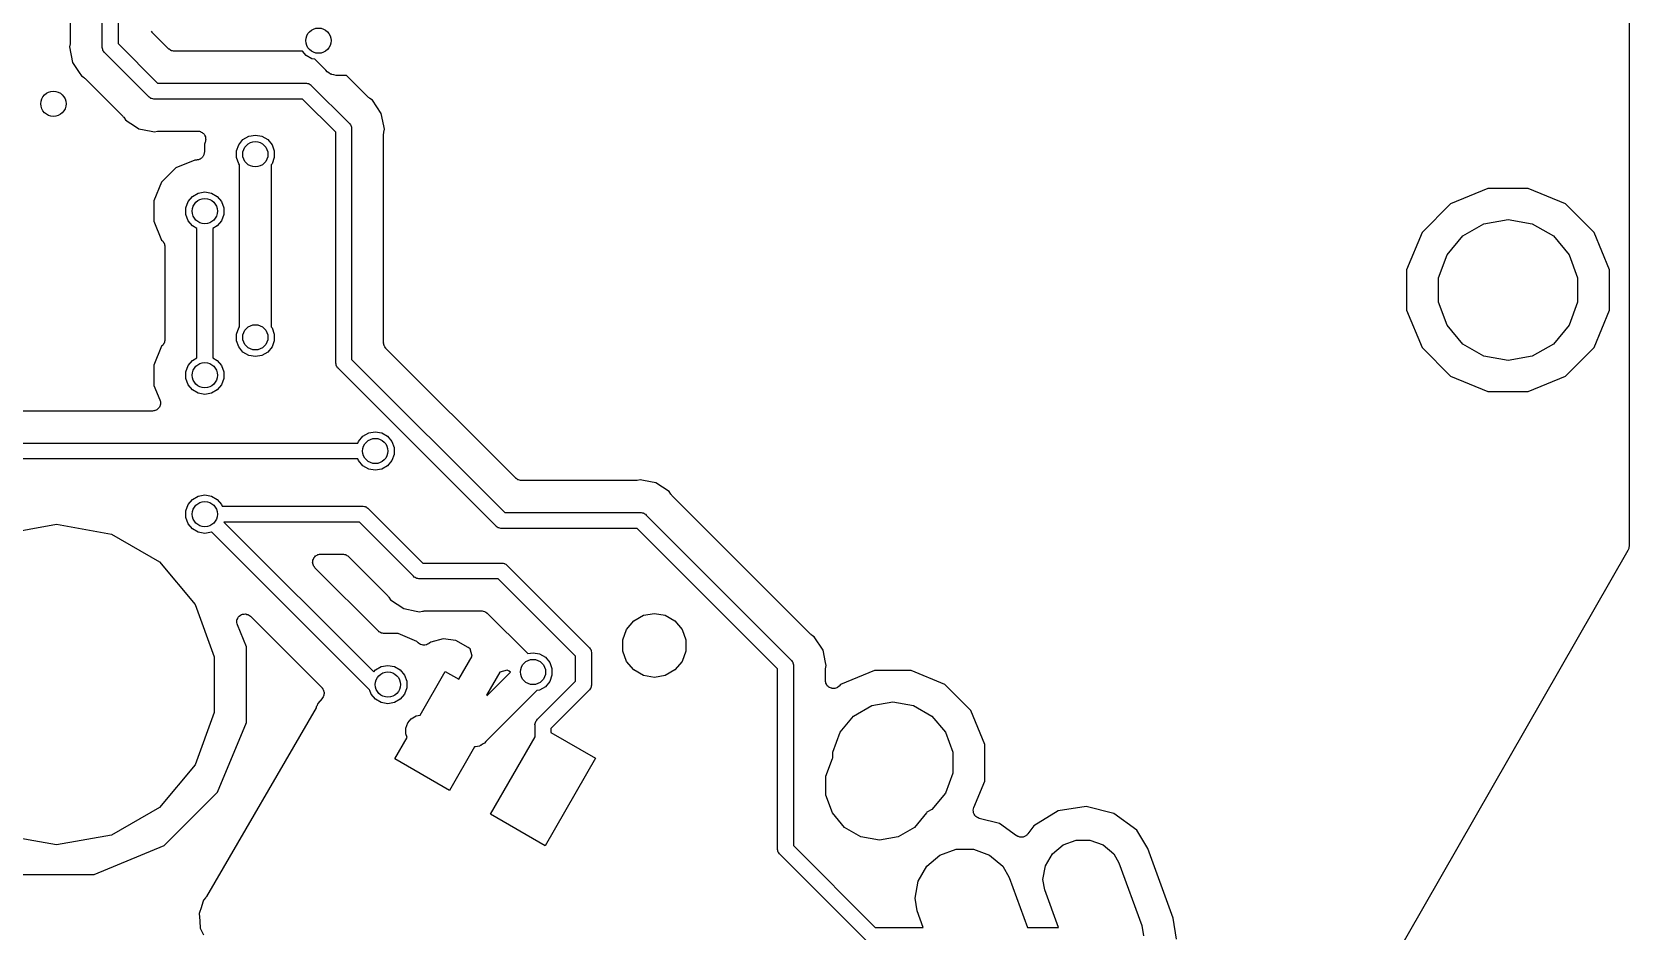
# Model space of a CAD drawing. Extents: x 61 to 194, y -153 to -61.
# Drawn here: x 168.86 to 194.17, y -134.4 to -120.16 of the extents above; entities that cross this region are included whole.
import ezdxf

# ---------------------------------------------------------------- set-up
doc = ezdxf.new("R2010")
doc.units = 0
doc.header["$MEASUREMENT"] = 0
doc.layers.add('BLACK', color=7, linetype='CONTINUOUS')

msp = doc.modelspace()

# ---------------------------------------------------------------- linework, layer by layer
at = {"layer": 'BLACK', "linetype": 'CONTINUOUS'}
for p, q in [((169.975, -120.395), (169.975, -117.613)), ((170.225, -117.469), (170.225, -120.348)), ((194.167, -117.607), (194.167, -128.311)), ((169.467, -118.279), (169.467, -120.325)), ((170.763, -120.167), (170.754, -120.152)), ((170.767, -120.17), (170.763, -120.167)), ((170.77, -120.175), (170.767, -120.17)), ((171.025, -120.43), (170.77, -120.175)), ((169.465, -120.35), (169.455, -120.4)), ((169.455, -120.4), (169.504, -120.647)), ((169.467, -120.325), (169.465, -120.337)), ((169.465, -120.337), (169.465, -120.35)), ((169.974, -120.411), (169.975, -120.395)), ((169.978, -120.427), (169.974, -120.411)), ((169.981, -120.443), (169.978, -120.427)), ((169.984, -120.448), (169.981, -120.443)), ((169.985, -120.454), (169.984, -120.448)), ((169.994, -120.467), (169.985, -120.454)), ((170.225, -120.348), (170.852, -120.975)), ((171.03, -120.433), (171.025, -120.43)), ((171.033, -120.437), (171.03, -120.433)), ((171.048, -120.446), (171.033, -120.437)), ((171.061, -120.455), (171.048, -120.446)), ((171.067, -120.457), (171.061, -120.455)), ((171.071, -120.459), (171.067, -120.457)), ((171.088, -120.462), (171.071, -120.459)), ((169.504, -120.647), (169.609, -120.804)), ((170.003, -120.482), (169.994, -120.467)), ((170.015, -120.492), (170.003, -120.482)), ((170.708, -121.185), (170.015, -120.492)), ((171.104, -120.467), (171.088, -120.462)), ((171.109, -120.466), (171.104, -120.467)), ((171.115, -120.467), (171.109, -120.466)), ((173.125, -120.467), (171.115, -120.467)), ((173.137, -120.465), (173.125, -120.467)), ((173.147, -120.465), (173.137, -120.465)), ((173.204, -120.533), (173.147, -120.465)), ((173.296, -120.586), (173.204, -120.533)), ((173.341, -120.594), (173.296, -120.586)), ((173.516, -120.769), (173.341, -120.594)), ((169.609, -120.804), (169.644, -120.856)), ((169.644, -120.856), (169.686, -120.885)), ((169.686, -120.885), (169.695, -120.893)), ((169.695, -120.893), (169.705, -120.901)), ((169.705, -120.901), (170.299, -121.495)), ((173.537, -120.794), (173.516, -120.769)), ((173.566, -120.811), (173.537, -120.794)), ((173.593, -120.83), (173.566, -120.811)), ((173.604, -120.833), (173.593, -120.83)), ((173.613, -120.839), (173.604, -120.833)), ((173.646, -120.844), (173.613, -120.839)), ((173.678, -120.853), (173.646, -120.844)), ((173.711, -120.85), (173.678, -120.853)), ((173.845, -120.85), (173.711, -120.85)), ((174.195, -121.199), (173.845, -120.85)), ((170.718, -121.197), (170.708, -121.185)), ((170.733, -121.206), (170.718, -121.197)), ((170.746, -121.215), (170.733, -121.206)), ((170.752, -121.216), (170.746, -121.215)), ((170.757, -121.219), (170.752, -121.216)), ((170.773, -121.222), (170.757, -121.219)), ((170.852, -120.975), (173.195, -120.975)), ((173.195, -120.975), (173.211, -120.974)), ((173.211, -120.974), (173.227, -120.978)), ((173.227, -120.978), (173.243, -120.981)), ((173.243, -120.981), (173.248, -120.984)), ((173.248, -120.984), (173.254, -120.985)), ((173.254, -120.985), (173.267, -120.994)), ((173.267, -120.994), (173.282, -121.003)), ((173.282, -121.003), (173.292, -121.015)), ((173.292, -121.015), (173.885, -121.608)), ((174.205, -121.207), (174.195, -121.199)), ((174.214, -121.215), (174.205, -121.207)), ((174.256, -121.244), (174.214, -121.215)), ((170.789, -121.226), (170.773, -121.222)), ((170.805, -121.225), (170.789, -121.226)), ((173.148, -121.225), (170.805, -121.225)), ((173.675, -121.752), (173.148, -121.225)), ((174.396, -121.453), (174.256, -121.244)), ((174.435, -121.65), (174.396, -121.453)), ((170.299, -121.495), (170.307, -121.505)), ((170.307, -121.505), (170.315, -121.514)), ((170.315, -121.514), (170.344, -121.556)), ((170.344, -121.556), (170.386, -121.585)), ((170.386, -121.585), (170.386, -121.585)), ((170.386, -121.585), (170.467, -121.639)), ((170.467, -121.639), (170.553, -121.696)), ((170.553, -121.696), (170.75, -121.735)), ((173.885, -121.608), (173.897, -121.618)), ((173.897, -121.618), (173.906, -121.633)), ((173.906, -121.633), (173.915, -121.646)), ((173.915, -121.646), (173.916, -121.652)), ((173.916, -121.652), (173.919, -121.657)), ((173.919, -121.657), (173.922, -121.673)), ((173.922, -121.673), (173.926, -121.689)), ((173.926, -121.689), (173.925, -121.705)), ((173.925, -121.705), (173.925, -125.348)), ((174.445, -121.7), (174.435, -121.65)), ((174.435, -121.65), (174.435, -121.65)), ((174.435, -121.75), (174.445, -121.7)), ((170.75, -121.735), (170.75, -121.735)), ((170.75, -121.735), (170.8, -121.745)), ((170.8, -121.745), (170.85, -121.735)), ((170.85, -121.735), (170.863, -121.735)), ((170.863, -121.735), (170.875, -121.733)), ((170.875, -121.733), (171.487, -121.733)), ((171.487, -121.733), (171.501, -121.735)), ((171.501, -121.735), (171.515, -121.736)), ((171.515, -121.736), (171.523, -121.739)), ((171.523, -121.739), (171.531, -121.741)), ((171.531, -121.741), (171.543, -121.748)), ((171.543, -121.748), (171.556, -121.753)), ((171.556, -121.753), (171.562, -121.759)), ((171.562, -121.759), (171.569, -121.763)), ((171.569, -121.763), (171.578, -121.773)), ((171.578, -121.773), (171.588, -121.783)), ((171.588, -121.783), (171.592, -121.79)), ((171.592, -121.79), (171.597, -121.796)), ((171.605, -121.909), (171.592, -121.939)), ((171.592, -121.939), (171.592, -122.065)), ((171.597, -121.796), (171.602, -121.81)), ((171.602, -121.81), (171.608, -121.822)), ((171.608, -121.895), (171.605, -121.909)), ((171.608, -121.822), (171.61, -121.83)), ((171.612, -121.882), (171.608, -121.895)), ((171.61, -121.83), (171.612, -121.838)), ((171.612, -121.838), (171.612, -121.852)), ((171.612, -121.852), (171.614, -121.866)), ((171.614, -121.866), (171.612, -121.874)), ((171.612, -121.874), (171.612, -121.882)), ((172.1, -122.047), (172.136, -121.948)), ((172.136, -121.948), (172.204, -121.867)), ((172.204, -121.867), (172.296, -121.814)), ((172.296, -121.814), (172.4, -121.795)), ((172.4, -121.795), (172.504, -121.814)), ((172.504, -121.814), (172.596, -121.867)), ((172.596, -121.867), (172.664, -121.948)), ((172.664, -121.948), (172.7, -122.047)), ((173.675, -125.395), (173.675, -121.752)), ((174.433, -121.775), (174.435, -121.763)), ((174.433, -125.085), (174.433, -121.775)), ((174.435, -121.763), (174.435, -121.75)), ((171.439, -122.192), (171.142, -122.315)), ((171.465, -122.192), (171.439, -122.192)), ((171.476, -122.19), (171.465, -122.192)), ((171.487, -122.19), (171.476, -122.19)), ((171.497, -122.186), (171.487, -122.19)), ((171.508, -122.184), (171.497, -122.186)), ((171.518, -122.179), (171.508, -122.184)), ((171.528, -122.175), (171.518, -122.179)), ((171.537, -122.168), (171.528, -122.175)), ((171.547, -122.162), (171.537, -122.168)), ((171.554, -122.154), (171.547, -122.162)), ((171.562, -122.147), (171.554, -122.154)), ((171.568, -122.137), (171.562, -122.147)), ((171.575, -122.128), (171.568, -122.137)), ((171.579, -122.118), (171.575, -122.128)), ((171.584, -122.108), (171.579, -122.118)), ((171.586, -122.097), (171.584, -122.108)), ((171.59, -122.087), (171.586, -122.097)), ((171.592, -122.065), (171.59, -122.076)), ((171.59, -122.076), (171.59, -122.087)), ((172.1, -122.153), (172.1, -122.047)), ((172.136, -122.252), (172.1, -122.153)), ((172.7, -122.153), (172.664, -122.252)), ((172.7, -122.047), (172.7, -122.153)), ((171.142, -122.315), (170.915, -122.542)), ((172.15, -122.269), (172.136, -122.252)), ((172.15, -124.831), (172.15, -122.269)), ((172.664, -122.252), (172.65, -122.269)), ((172.65, -122.269), (172.65, -124.831)), ((170.915, -122.542), (170.792, -122.839)), ((171.404, -122.767), (171.496, -122.714)), ((171.496, -122.714), (171.6, -122.695)), ((171.6, -122.695), (171.704, -122.714)), ((171.704, -122.714), (171.796, -122.767)), ((191.93, -122.642), (191.339, -122.887)), ((192.57, -122.642), (191.93, -122.642)), ((193.161, -122.887), (192.57, -122.642)), ((170.792, -122.839), (170.792, -123.161)), ((171.3, -122.947), (171.336, -122.848)), ((171.3, -123.053), (171.3, -122.947)), ((171.336, -122.848), (171.404, -122.767)), ((171.796, -122.767), (171.864, -122.848)), ((171.864, -122.848), (171.9, -122.947)), ((171.9, -122.947), (171.9, -123.053)), ((191.339, -122.887), (190.887, -123.339)), ((193.613, -123.339), (193.161, -122.887)), ((170.792, -123.161), (170.915, -123.458)), ((171.336, -123.152), (171.3, -123.053)), ((171.404, -123.233), (171.336, -123.152)), ((171.475, -123.274), (171.404, -123.233)), ((171.796, -123.233), (171.725, -123.274)), ((171.864, -123.152), (171.796, -123.233)), ((171.9, -123.053), (171.864, -123.152)), ((191.532, -123.394), (191.868, -123.2)), ((191.868, -123.2), (192.25, -123.133)), ((192.25, -123.133), (192.632, -123.2)), ((192.632, -123.2), (192.968, -123.394)), ((170.915, -123.458), (170.93, -123.472)), ((170.93, -123.472), (170.933, -123.477)), ((170.933, -123.477), (170.937, -123.481)), ((170.937, -123.481), (170.946, -123.495)), ((170.946, -123.495), (170.955, -123.509)), ((171.475, -125.326), (171.475, -123.274)), ((171.725, -123.274), (171.725, -125.326)), ((190.887, -123.339), (190.642, -123.93)), ((191.283, -123.692), (191.532, -123.394)), ((192.968, -123.394), (193.217, -123.692)), ((193.858, -123.93), (193.613, -123.339)), ((170.955, -123.509), (170.957, -123.514)), ((170.957, -123.514), (170.959, -123.519)), ((170.959, -123.519), (170.962, -123.535)), ((170.962, -123.535), (170.967, -123.551)), ((170.967, -123.551), (170.966, -123.557)), ((170.966, -123.557), (170.967, -123.562)), ((170.967, -123.562), (170.967, -125.038)), ((191.15, -124.056), (191.283, -123.692)), ((193.217, -123.692), (193.35, -124.056)), ((190.642, -123.93), (190.642, -124.57)), ((193.858, -124.57), (193.858, -123.93)), ((191.15, -124.444), (191.15, -124.056)), ((193.35, -124.056), (193.35, -124.444)), ((191.283, -124.808), (191.15, -124.444)), ((193.35, -124.444), (193.217, -124.808)), ((190.642, -124.57), (190.887, -125.161)), ((193.613, -125.161), (193.858, -124.57)), ((172.1, -124.947), (172.136, -124.848)), ((172.1, -125.053), (172.1, -124.947)), ((172.136, -124.848), (172.15, -124.831)), ((172.65, -124.831), (172.664, -124.848)), ((172.664, -124.848), (172.7, -124.947)), ((172.7, -124.947), (172.7, -125.053)), ((191.532, -125.106), (191.283, -124.808)), ((193.217, -124.808), (192.968, -125.106)), ((170.915, -125.142), (170.792, -125.439)), ((170.93, -125.128), (170.915, -125.142)), ((170.933, -125.123), (170.93, -125.128)), ((170.937, -125.119), (170.933, -125.123)), ((170.946, -125.105), (170.937, -125.119)), ((170.955, -125.091), (170.946, -125.105)), ((170.957, -125.086), (170.955, -125.091)), ((170.959, -125.081), (170.957, -125.086)), ((170.962, -125.065), (170.959, -125.081)), ((170.967, -125.049), (170.962, -125.065)), ((170.967, -125.038), (170.966, -125.043)), ((170.966, -125.043), (170.967, -125.049)), ((172.136, -125.152), (172.1, -125.053)), ((172.204, -125.233), (172.136, -125.152)), ((172.296, -125.286), (172.204, -125.233)), ((172.596, -125.233), (172.504, -125.286)), ((172.664, -125.152), (172.596, -125.233)), ((172.7, -125.053), (172.664, -125.152)), ((174.434, -125.091), (174.433, -125.085)), ((174.433, -125.096), (174.434, -125.091)), ((174.438, -125.112), (174.433, -125.096)), ((174.441, -125.129), (174.438, -125.112)), ((174.443, -125.133), (174.441, -125.129)), ((174.445, -125.139), (174.443, -125.133)), ((174.454, -125.152), (174.445, -125.139)), ((174.463, -125.167), (174.454, -125.152)), ((174.467, -125.17), (174.463, -125.167)), ((174.47, -125.175), (174.467, -125.17)), ((176.525, -127.23), (174.47, -125.175)), ((190.887, -125.161), (191.339, -125.613)), ((191.868, -125.3), (191.532, -125.106)), ((192.968, -125.106), (192.632, -125.3)), ((193.161, -125.613), (193.613, -125.161)), ((170.792, -125.439), (170.792, -125.761)), ((171.3, -125.547), (171.336, -125.448)), ((171.336, -125.448), (171.404, -125.367)), ((171.404, -125.367), (171.475, -125.326)), ((171.725, -125.326), (171.796, -125.367)), ((171.796, -125.367), (171.864, -125.448)), ((171.864, -125.448), (171.9, -125.547)), ((172.4, -125.305), (172.296, -125.286)), ((172.504, -125.286), (172.4, -125.305)), ((173.674, -125.411), (173.675, -125.395)), ((173.678, -125.427), (173.674, -125.411)), ((173.681, -125.443), (173.678, -125.427)), ((173.684, -125.448), (173.681, -125.443)), ((173.685, -125.454), (173.684, -125.448)), ((173.694, -125.467), (173.685, -125.454)), ((173.703, -125.482), (173.694, -125.467)), ((173.715, -125.492), (173.703, -125.482)), ((176.208, -127.985), (173.715, -125.492)), ((173.925, -125.348), (176.352, -127.775)), ((192.25, -125.367), (191.868, -125.3)), ((192.632, -125.3), (192.25, -125.367)), ((170.792, -125.761), (170.888, -125.991)), ((171.3, -125.653), (171.3, -125.547)), ((171.336, -125.752), (171.3, -125.653)), ((171.404, -125.833), (171.336, -125.752)), ((171.864, -125.752), (171.796, -125.833)), ((171.9, -125.653), (171.864, -125.752)), ((171.9, -125.547), (171.9, -125.653)), ((191.339, -125.613), (191.93, -125.858)), ((192.57, -125.858), (193.161, -125.613)), ((170.888, -125.991), (170.891, -126.005)), ((170.891, -126.005), (170.895, -126.018)), ((170.895, -126.018), (170.895, -126.026)), ((170.895, -126.026), (170.897, -126.034)), ((171.496, -125.886), (171.404, -125.833)), ((171.6, -125.905), (171.496, -125.886)), ((171.704, -125.886), (171.6, -125.905)), ((171.796, -125.833), (171.704, -125.886)), ((191.93, -125.858), (192.57, -125.858)), ((170.77, -126.167), (167.575, -126.167)), ((170.784, -126.165), (170.77, -126.167)), ((170.798, -126.164), (170.784, -126.165)), ((170.805, -126.161), (170.798, -126.164)), ((170.814, -126.159), (170.805, -126.161)), ((170.826, -126.152), (170.814, -126.159)), ((170.838, -126.147), (170.826, -126.152)), ((170.845, -126.141), (170.838, -126.147)), ((170.852, -126.137), (170.845, -126.141)), ((170.861, -126.127), (170.852, -126.137)), ((170.871, -126.117), (170.861, -126.127)), ((170.875, -126.11), (170.871, -126.117)), ((170.88, -126.103), (170.875, -126.11)), ((170.885, -126.09), (170.88, -126.103)), ((170.891, -126.078), (170.885, -126.09)), ((170.892, -126.07), (170.891, -126.078)), ((170.895, -126.062), (170.892, -126.07)), ((170.897, -126.034), (170.895, -126.048)), ((170.895, -126.048), (170.895, -126.062)), ((174.104, -126.567), (174.196, -126.514)), ((174.196, -126.514), (174.3, -126.495)), ((174.3, -126.495), (174.404, -126.514)), ((174.404, -126.514), (174.496, -126.567)), ((167.505, -126.675), (174.026, -126.675)), ((174.026, -126.675), (174.036, -126.648)), ((174.036, -126.648), (174.104, -126.567)), ((174.496, -126.567), (174.564, -126.648)), ((174.564, -126.648), (174.6, -126.747)), ((174.6, -126.747), (174.6, -126.853)), ((174.026, -126.925), (167.552, -126.925)), ((174.036, -126.952), (174.026, -126.925)), ((174.104, -127.033), (174.036, -126.952)), ((174.196, -127.086), (174.104, -127.033)), ((174.496, -127.033), (174.404, -127.086)), ((174.564, -126.952), (174.496, -127.033)), ((174.6, -126.853), (174.564, -126.952)), ((174.3, -127.105), (174.196, -127.086)), ((174.404, -127.086), (174.3, -127.105)), ((176.53, -127.233), (176.525, -127.23)), ((176.533, -127.237), (176.53, -127.233)), ((176.548, -127.246), (176.533, -127.237)), ((176.561, -127.255), (176.548, -127.246)), ((176.567, -127.257), (176.561, -127.255)), ((176.571, -127.259), (176.567, -127.257)), ((176.588, -127.262), (176.571, -127.259)), ((176.604, -127.267), (176.588, -127.262)), ((176.609, -127.266), (176.604, -127.267)), ((176.615, -127.267), (176.609, -127.266)), ((178.425, -127.267), (176.615, -127.267)), ((178.437, -127.265), (178.425, -127.267)), ((178.45, -127.265), (178.437, -127.265)), ((178.5, -127.255), (178.45, -127.265)), ((178.55, -127.265), (178.5, -127.255)), ((178.747, -127.304), (178.55, -127.265)), ((178.55, -127.265), (178.55, -127.265)), ((171.404, -127.567), (171.496, -127.514)), ((171.496, -127.514), (171.6, -127.495)), ((171.6, -127.495), (171.704, -127.514)), ((171.704, -127.514), (171.796, -127.567)), ((178.956, -127.444), (178.747, -127.304)), ((178.985, -127.486), (178.956, -127.444)), ((178.993, -127.495), (178.985, -127.486)), ((179.001, -127.505), (178.993, -127.495)), ((181.195, -129.699), (179.001, -127.505)), ((171.3, -127.747), (171.336, -127.648)), ((171.3, -127.853), (171.3, -127.747)), ((171.336, -127.648), (171.404, -127.567)), ((171.796, -127.567), (171.864, -127.648)), ((171.864, -127.648), (171.874, -127.675)), ((171.874, -127.675), (174.095, -127.675)), ((174.095, -127.675), (174.111, -127.674)), ((174.111, -127.674), (174.127, -127.678)), ((174.127, -127.678), (174.143, -127.681)), ((174.143, -127.681), (174.148, -127.684)), ((174.148, -127.684), (174.154, -127.685)), ((174.154, -127.685), (174.167, -127.694)), ((174.167, -127.694), (174.182, -127.703)), ((174.182, -127.703), (174.192, -127.715)), ((174.192, -127.715), (175.052, -128.575)), ((176.352, -127.775), (178.495, -127.775)), ((178.495, -127.775), (178.511, -127.774)), ((178.511, -127.774), (178.527, -127.778)), ((178.527, -127.778), (178.543, -127.781)), ((178.543, -127.781), (178.548, -127.784)), ((178.548, -127.784), (178.554, -127.785)), ((178.554, -127.785), (178.567, -127.794)), ((178.567, -127.794), (178.582, -127.803)), ((168.382, -128.115), (169.25, -127.961)), ((169.25, -127.961), (170.118, -128.115)), ((171.336, -127.952), (171.3, -127.853)), ((171.404, -128.033), (171.336, -127.952)), ((171.496, -128.086), (171.404, -128.033)), ((174.048, -127.925), (171.902, -127.925)), ((171.902, -127.925), (174.276, -130.3)), ((174.908, -128.785), (174.048, -127.925)), ((176.218, -127.997), (176.208, -127.985)), ((176.233, -128.006), (176.218, -127.997)), ((176.246, -128.015), (176.233, -128.006)), ((176.252, -128.016), (176.246, -128.015)), ((176.257, -128.019), (176.252, -128.016)), ((176.273, -128.022), (176.257, -128.019)), ((176.289, -128.026), (176.273, -128.022)), ((176.305, -128.025), (176.289, -128.026)), ((178.448, -128.025), (176.305, -128.025)), ((180.675, -130.252), (178.448, -128.025)), ((178.582, -127.803), (178.592, -127.815)), ((178.592, -127.815), (180.885, -130.108)), ((170.118, -128.115), (170.882, -128.555)), ((171.6, -128.105), (171.496, -128.086)), ((171.704, -128.086), (171.6, -128.105)), ((171.708, -128.084), (171.704, -128.086)), ((174.208, -130.585), (171.708, -128.084)), ((170.882, -128.555), (171.448, -129.231)), ((173.308, -128.571), (173.31, -128.555)), ((173.31, -128.538), (173.312, -128.533)), ((173.31, -128.555), (173.31, -128.538)), ((173.312, -128.527), (173.319, -128.512)), ((173.312, -128.533), (173.312, -128.527)), ((173.319, -128.512), (173.325, -128.496)), ((173.325, -128.496), (173.328, -128.492)), ((173.328, -128.492), (173.331, -128.487)), ((173.331, -128.487), (173.343, -128.475)), ((173.343, -128.475), (173.353, -128.463)), ((173.353, -128.463), (173.358, -128.46)), ((173.358, -128.46), (173.362, -128.456)), ((173.362, -128.456), (173.377, -128.449)), ((173.377, -128.449), (173.391, -128.441)), ((173.391, -128.441), (173.397, -128.44)), ((173.397, -128.44), (173.402, -128.437)), ((173.402, -128.437), (173.418, -128.436)), ((173.418, -128.436), (173.435, -128.433)), ((173.435, -128.433), (173.785, -128.433)), ((173.785, -128.433), (173.791, -128.434)), ((173.791, -128.434), (173.796, -128.433)), ((173.796, -128.433), (173.812, -128.438)), ((173.812, -128.438), (173.829, -128.441)), ((173.829, -128.441), (173.833, -128.443)), ((173.833, -128.443), (173.839, -128.445)), ((173.839, -128.445), (173.852, -128.454)), ((173.852, -128.454), (173.867, -128.463)), ((173.867, -128.463), (173.87, -128.467)), ((173.87, -128.467), (173.875, -128.47)), ((173.875, -128.47), (174.499, -129.095)), ((194.15, -128.374), (187.57, -139.836)), ((194.154, -128.364), (194.15, -128.374)), ((194.159, -128.354), (194.154, -128.364)), ((194.161, -128.343), (194.159, -128.354)), ((194.165, -128.332), (194.161, -128.343)), ((194.167, -128.311), (194.165, -128.321)), ((194.165, -128.321), (194.165, -128.332)), ((173.31, -128.576), (173.308, -128.571)), ((173.31, -128.582), (173.31, -128.576)), ((173.315, -128.598), (173.31, -128.582)), ((173.32, -128.614), (173.315, -128.598)), ((173.323, -128.618), (173.32, -128.614)), ((173.325, -128.624), (173.323, -128.618)), ((173.335, -128.636), (173.325, -128.624)), ((173.345, -128.65), (173.335, -128.636)), ((174.35, -129.655), (173.345, -128.65)), ((174.918, -128.797), (174.908, -128.785)), ((174.933, -128.806), (174.918, -128.797)), ((174.946, -128.815), (174.933, -128.806)), ((175.052, -128.575), (176.295, -128.575)), ((176.295, -128.575), (176.311, -128.574)), ((176.311, -128.574), (176.327, -128.578)), ((176.327, -128.578), (176.343, -128.581)), ((176.343, -128.581), (176.348, -128.584)), ((176.348, -128.584), (176.354, -128.585)), ((176.354, -128.585), (176.367, -128.594)), ((176.367, -128.594), (176.382, -128.603)), ((176.382, -128.603), (176.392, -128.615)), ((176.392, -128.615), (177.685, -129.908)), ((174.952, -128.816), (174.946, -128.815)), ((174.957, -128.819), (174.952, -128.816)), ((174.973, -128.822), (174.957, -128.819)), ((174.989, -128.826), (174.973, -128.822)), ((175.005, -128.825), (174.989, -128.826)), ((176.248, -128.825), (175.005, -128.825)), ((177.475, -130.052), (176.248, -128.825)), ((171.448, -129.231), (171.75, -130.059)), ((174.499, -129.095), (174.507, -129.105)), ((174.507, -129.105), (174.515, -129.114)), ((174.515, -129.114), (174.544, -129.156)), ((174.544, -129.156), (174.753, -129.296)), ((174.753, -129.296), (174.95, -129.335)), ((172.105, -129.512), (172.107, -129.493)), ((172.106, -129.515), (172.105, -129.512)), ((172.105, -129.518), (172.106, -129.515)), ((172.11, -129.536), (172.105, -129.518)), ((172.107, -129.493), (172.109, -129.474)), ((172.109, -129.474), (172.11, -129.471)), ((172.11, -129.471), (172.111, -129.468)), ((172.115, -129.555), (172.11, -129.536)), ((172.111, -129.468), (172.12, -129.451)), ((172.258, -129.902), (172.115, -129.555)), ((172.12, -129.451), (172.128, -129.434)), ((172.128, -129.434), (172.13, -129.432)), ((172.13, -129.432), (172.131, -129.429)), ((172.131, -129.429), (172.145, -129.416)), ((172.145, -129.416), (172.159, -129.403)), ((172.159, -129.403), (172.162, -129.401)), ((172.162, -129.401), (172.164, -129.4)), ((172.164, -129.4), (172.181, -129.392)), ((172.181, -129.392), (172.199, -129.384)), ((172.199, -129.384), (172.202, -129.384)), ((172.202, -129.384), (172.204, -129.383)), ((172.204, -129.383), (172.224, -129.382)), ((172.224, -129.382), (172.243, -129.38)), ((172.243, -129.38), (172.246, -129.381)), ((172.246, -129.381), (172.248, -129.381)), ((172.248, -129.381), (172.267, -129.387)), ((172.267, -129.387), (172.286, -129.392)), ((172.286, -129.392), (172.288, -129.393)), ((172.288, -129.393), (172.29, -129.394)), ((172.29, -129.394), (172.306, -129.406)), ((172.306, -129.406), (172.322, -129.417)), ((172.322, -129.417), (173.452, -130.547)), ((174.95, -129.335), (174.95, -129.335)), ((174.95, -129.335), (175, -129.345)), ((175, -129.345), (175.05, -129.335)), ((175.05, -129.335), (175.063, -129.335)), ((175.063, -129.335), (175.075, -129.333)), ((175.075, -129.333), (175.985, -129.333)), ((175.985, -129.333), (175.991, -129.334)), ((175.991, -129.334), (175.996, -129.333)), ((175.996, -129.333), (176.012, -129.338)), ((176.012, -129.338), (176.029, -129.341)), ((176.029, -129.341), (176.033, -129.343)), ((176.033, -129.343), (176.039, -129.345)), ((176.039, -129.345), (176.052, -129.354)), ((176.052, -129.354), (176.067, -129.363)), ((176.067, -129.363), (176.07, -129.367)), ((176.07, -129.367), (176.075, -129.37)), ((176.075, -129.37), (176.715, -130.01)), ((178.283, -129.625), (178.396, -129.49)), ((178.396, -129.49), (178.549, -129.402)), ((178.549, -129.402), (178.723, -129.372)), ((178.723, -129.372), (178.896, -129.402)), ((178.896, -129.402), (179.049, -129.49)), ((179.049, -129.49), (179.162, -129.625)), ((174.355, -129.658), (174.35, -129.655)), ((174.358, -129.662), (174.355, -129.658)), ((174.373, -129.671), (174.358, -129.662)), ((174.386, -129.68), (174.373, -129.671)), ((174.392, -129.682), (174.386, -129.68)), ((174.396, -129.684), (174.392, -129.682)), ((174.413, -129.687), (174.396, -129.684)), ((174.429, -129.692), (174.413, -129.687)), ((174.434, -129.691), (174.429, -129.692)), ((174.44, -129.692), (174.434, -129.691)), ((174.661, -129.692), (174.44, -129.692)), ((174.958, -129.815), (174.661, -129.692)), ((174.982, -129.839), (174.958, -129.815)), ((175.375, -129.774), (175.18, -129.827)), ((175.576, -129.801), (175.375, -129.774)), ((175.773, -129.914), (175.576, -129.801)), ((178.223, -129.791), (178.283, -129.625)), ((178.223, -129.968), (178.223, -129.791)), ((179.162, -129.625), (179.223, -129.791)), ((179.223, -129.791), (179.223, -129.968)), ((181.205, -129.707), (181.195, -129.699)), ((181.214, -129.715), (181.205, -129.707)), ((181.256, -129.744), (181.214, -129.715)), ((181.396, -129.953), (181.256, -129.744)), ((171.75, -130.059), (171.75, -130.941)), ((172.258, -131.098), (172.258, -129.902)), ((174.984, -129.841), (174.982, -129.839)), ((174.986, -129.843), (174.984, -129.841)), ((175.002, -129.854), (174.986, -129.843)), ((175.018, -129.865), (175.002, -129.854)), ((175.021, -129.865), (175.018, -129.865)), ((175.023, -129.867), (175.021, -129.865)), ((175.042, -129.871), (175.023, -129.867)), ((175.061, -129.876), (175.042, -129.871)), ((175.064, -129.876), (175.061, -129.876)), ((175.066, -129.877), (175.064, -129.876)), ((175.086, -129.874), (175.066, -129.877)), ((175.105, -129.872), (175.086, -129.874)), ((175.107, -129.871), (175.105, -129.872)), ((175.11, -129.871), (175.107, -129.871)), ((175.127, -129.862), (175.11, -129.871)), ((175.145, -129.854), (175.127, -129.862)), ((175.147, -129.852), (175.145, -129.854)), ((175.149, -129.85), (175.147, -129.852)), ((175.18, -129.827), (175.149, -129.85)), ((175.622, -130.414), (175.834, -130.047)), ((175.803, -129.932), (175.773, -129.914)), ((175.773, -129.914), (175.773, -129.914)), ((175.834, -130.047), (175.803, -129.932)), ((176.715, -130.01), (176.8, -129.995)), ((176.8, -129.995), (176.904, -130.014)), ((176.904, -130.014), (176.996, -130.067)), ((176.996, -130.067), (177.064, -130.148)), ((177.475, -130.448), (177.475, -130.052)), ((177.685, -129.908), (177.697, -129.918)), ((177.697, -129.918), (177.706, -129.933)), ((177.706, -129.933), (177.715, -129.946)), ((177.715, -129.946), (177.716, -129.952)), ((177.716, -129.952), (177.719, -129.957)), ((177.719, -129.957), (177.722, -129.973)), ((177.722, -129.973), (177.726, -129.989)), ((177.726, -129.989), (177.725, -130.005)), ((177.725, -130.005), (177.725, -130.495)), ((178.283, -130.133), (178.223, -129.968)), ((179.223, -129.968), (179.162, -130.133)), ((181.435, -130.15), (181.396, -129.953)), ((174.276, -130.3), (174.304, -130.267)), ((174.304, -130.267), (174.396, -130.214)), ((174.396, -130.214), (174.5, -130.195)), ((174.5, -130.195), (174.604, -130.214)), ((174.604, -130.214), (174.696, -130.267)), ((174.696, -130.267), (174.764, -130.348)), ((175.009, -130.985), (175.409, -130.291)), ((175.409, -130.291), (175.622, -130.414)), ((176.274, -130.301), (176.062, -130.668)), ((176.072, -130.674), (176.444, -130.302)), ((176.389, -130.27), (176.274, -130.301)), ((176.42, -130.288), (176.389, -130.27)), ((176.444, -130.302), (176.42, -130.288)), ((176.42, -130.288), (176.42, -130.288)), ((177.064, -130.148), (177.1, -130.247)), ((177.1, -130.247), (177.1, -130.353)), ((178.396, -130.268), (178.283, -130.133)), ((178.549, -130.356), (178.396, -130.268)), ((179.049, -130.268), (178.896, -130.356)), ((179.162, -130.133), (179.049, -130.268)), ((180.675, -133.095), (180.675, -130.252)), ((180.885, -130.108), (180.897, -130.118)), ((180.897, -130.118), (180.906, -130.133)), ((180.906, -130.133), (180.915, -130.146)), ((180.915, -130.146), (180.916, -130.152)), ((180.916, -130.152), (180.919, -130.157)), ((180.919, -130.157), (180.922, -130.173)), ((180.922, -130.173), (180.926, -130.189)), ((180.926, -130.189), (180.925, -130.205)), ((180.925, -130.205), (180.925, -133.048)), ((181.433, -130.275), (181.435, -130.263)), ((181.433, -130.435), (181.433, -130.275)), ((181.445, -130.2), (181.435, -130.15)), ((181.435, -130.15), (181.435, -130.15)), ((181.435, -130.25), (181.445, -130.2)), ((181.435, -130.263), (181.435, -130.25)), ((182.21, -130.279), (181.674, -130.501)), ((182.79, -130.279), (182.21, -130.279)), ((183.326, -130.501), (182.79, -130.279)), ((173.452, -130.547), (173.456, -130.553)), ((173.456, -130.553), (173.462, -130.558)), ((173.462, -130.558), (173.469, -130.571)), ((173.469, -130.571), (173.477, -130.583)), ((173.477, -130.583), (173.479, -130.59)), ((174.764, -130.348), (174.8, -130.447)), ((174.8, -130.553), (174.764, -130.652)), ((174.8, -130.447), (174.8, -130.553)), ((176.873, -131.05), (177.475, -130.448)), ((176.996, -130.533), (176.904, -130.586)), ((177.064, -130.452), (176.996, -130.533)), ((177.1, -130.353), (177.064, -130.452)), ((177.697, -130.582), (177.685, -130.592)), ((177.706, -130.567), (177.697, -130.582)), ((177.715, -130.554), (177.706, -130.567)), ((177.716, -130.548), (177.715, -130.554)), ((177.719, -130.543), (177.716, -130.548)), ((177.722, -130.527), (177.719, -130.543)), ((177.726, -130.511), (177.722, -130.527)), ((177.725, -130.495), (177.726, -130.511)), ((178.723, -130.387), (178.549, -130.356)), ((178.896, -130.356), (178.723, -130.387)), ((181.436, -130.452), (181.433, -130.435)), ((181.437, -130.468), (181.436, -130.452)), ((181.44, -130.473), (181.437, -130.468)), ((181.441, -130.479), (181.44, -130.473)), ((181.449, -130.493), (181.441, -130.479)), ((181.456, -130.508), (181.449, -130.493)), ((181.46, -130.512), (181.456, -130.508)), ((181.463, -130.517), (181.46, -130.512)), ((181.475, -130.528), (181.463, -130.517)), ((181.487, -130.539), (181.475, -130.528)), ((181.492, -130.542), (181.487, -130.539)), ((181.496, -130.545), (181.492, -130.542)), ((181.512, -130.551), (181.496, -130.545)), ((181.527, -130.558), (181.512, -130.551)), ((181.533, -130.558), (181.527, -130.558)), ((181.538, -130.56), (181.533, -130.558)), ((181.555, -130.56), (181.538, -130.56)), ((181.571, -130.562), (181.555, -130.56)), ((181.576, -130.56), (181.571, -130.562)), ((181.582, -130.56), (181.576, -130.56)), ((181.598, -130.555), (181.582, -130.56)), ((181.614, -130.55), (181.598, -130.555)), ((181.618, -130.547), (181.614, -130.55)), ((181.623, -130.545), (181.618, -130.547)), ((181.636, -130.535), (181.623, -130.545)), ((181.65, -130.525), (181.636, -130.535)), ((181.674, -130.501), (181.65, -130.525)), ((183.736, -130.911), (183.326, -130.501)), ((173.388, -130.798), (173.372, -130.844)), ((173.457, -130.721), (173.388, -130.798)), ((173.461, -130.715), (173.457, -130.721)), ((173.466, -130.71), (173.461, -130.715)), ((173.472, -130.696), (173.466, -130.71)), ((173.48, -130.684), (173.472, -130.696)), ((173.479, -130.59), (173.482, -130.597)), ((173.481, -130.676), (173.48, -130.684)), ((173.485, -130.67), (173.481, -130.676)), ((173.482, -130.597), (173.485, -130.611)), ((173.485, -130.611), (173.488, -130.626)), ((173.486, -130.655), (173.485, -130.67)), ((173.489, -130.641), (173.486, -130.655)), ((173.488, -130.626), (173.488, -130.633)), ((173.488, -130.633), (173.489, -130.641)), ((174.214, -130.592), (174.208, -130.585)), ((174.236, -130.652), (174.214, -130.592)), ((174.304, -130.733), (174.236, -130.652)), ((174.396, -130.786), (174.304, -130.733)), ((174.5, -130.805), (174.396, -130.786)), ((174.604, -130.786), (174.5, -130.805)), ((174.696, -130.733), (174.604, -130.786)), ((174.764, -130.652), (174.696, -130.733)), ((176.859, -130.594), (176.05, -131.403)), ((176.062, -130.668), (176.072, -130.674)), ((176.904, -130.586), (176.859, -130.594)), ((177.685, -130.592), (177.083, -131.194)), ((181.88, -130.998), (182.17, -130.83)), ((182.17, -130.83), (182.5, -130.772)), ((182.5, -130.772), (182.83, -130.83)), ((182.83, -130.83), (183.12, -130.998)), ((171.75, -130.941), (171.448, -131.769)), ((173.362, -130.866), (171.627, -133.854)), ((173.366, -130.854), (173.362, -130.866)), ((173.372, -130.844), (173.366, -130.854)), ((174.814, -131.107), (174.871, -131.04)), ((174.871, -131.04), (174.947, -130.995)), ((174.947, -130.995), (175.009, -130.985)), ((176.841, -131.094), (176.843, -131.089)), ((176.843, -131.089), (176.852, -131.075)), ((176.852, -131.075), (176.861, -131.061)), ((176.861, -131.061), (176.873, -131.05)), ((181.665, -131.255), (181.88, -130.998)), ((183.12, -130.998), (183.335, -131.255)), ((183.958, -131.447), (183.736, -130.911)), ((171.8, -132.204), (172.258, -131.098)), ((174.609, -131.677), (174.805, -131.337)), ((174.784, -131.19), (174.814, -131.107)), ((174.784, -131.278), (174.784, -131.19)), ((174.805, -131.337), (174.784, -131.278)), ((176.125, -132.552), (176.833, -131.326)), ((176.831, -131.131), (176.836, -131.115)), ((176.833, -131.148), (176.831, -131.131)), ((176.833, -131.326), (176.833, -131.148)), ((176.836, -131.115), (176.838, -131.099)), ((176.838, -131.099), (176.841, -131.094)), ((177.083, -131.194), (177.083, -131.257)), ((177.083, -131.257), (177.791, -131.666)), ((181.55, -131.569), (181.665, -131.255)), ((183.335, -131.255), (183.45, -131.569)), ((175.874, -131.486), (175.475, -132.177)), ((175.888, -131.487), (175.874, -131.486)), ((175.92, -131.478), (175.888, -131.487)), ((175.953, -131.473), (175.92, -131.478)), ((175.962, -131.467), (175.953, -131.473)), ((175.973, -131.464), (175.962, -131.467)), ((176, -131.445), (175.973, -131.464)), ((176.029, -131.429), (176, -131.445)), ((176.05, -131.403), (176.029, -131.429)), ((181.55, -131.66), (181.55, -131.569)), ((183.45, -131.569), (183.45, -131.904)), ((183.958, -132.027), (183.958, -131.447)), ((171.448, -131.769), (170.882, -132.445)), ((175.475, -132.177), (174.609, -131.677)), ((177.791, -131.666), (176.991, -133.052)), ((181.44, -131.951), (181.543, -131.669)), ((181.543, -131.669), (181.55, -131.66)), ((181.44, -132.25), (181.44, -131.951)), ((183.45, -131.904), (183.335, -132.219)), ((183.784, -132.447), (183.958, -132.027)), ((170.954, -133.05), (171.8, -132.204)), ((181.543, -132.532), (181.44, -132.25)), ((183.335, -132.219), (183.12, -132.476)), ((170.882, -132.445), (170.118, -132.885)), ((176.991, -133.052), (176.125, -132.552)), ((181.735, -132.762), (181.543, -132.532)), ((183.037, -132.532), (182.845, -132.762)), ((183.041, -132.521), (183.037, -132.532)), ((183.12, -132.476), (183.041, -132.521)), ((183.775, -132.487), (183.78, -132.467)), ((183.775, -132.488), (183.775, -132.487)), ((183.775, -132.49), (183.775, -132.488)), ((183.777, -132.51), (183.775, -132.49)), ((183.78, -132.531), (183.777, -132.51)), ((183.78, -132.467), (183.784, -132.447)), ((183.78, -132.532), (183.78, -132.531)), ((183.78, -132.533), (183.78, -132.532)), ((183.79, -132.552), (183.78, -132.533)), ((183.799, -132.57), (183.79, -132.552)), ((183.8, -132.571), (183.799, -132.57)), ((183.801, -132.573), (183.8, -132.571)), ((183.816, -132.587), (183.801, -132.573)), ((183.831, -132.601), (183.816, -132.587)), ((183.832, -132.601), (183.831, -132.601)), ((183.833, -132.602), (183.832, -132.601)), ((183.852, -132.61), (183.833, -132.602)), ((185.12, -132.501), (184.735, -132.735)), ((185.565, -132.433), (185.12, -132.501)), ((186.003, -132.54), (185.565, -132.433)), ((186.367, -132.806), (186.003, -132.54)), ((181.995, -132.912), (181.735, -132.762)), ((182.845, -132.762), (182.585, -132.912)), ((183.871, -132.619), (183.852, -132.61)), ((184.194, -132.698), (183.871, -132.619)), ((184.461, -132.894), (184.194, -132.698)), ((184.735, -132.735), (184.639, -132.866)), ((186.542, -133.095), (186.367, -132.806)), ((169.25, -133.039), (168.382, -132.885)), ((170.118, -132.885), (169.25, -133.039)), ((169.848, -133.508), (170.954, -133.05)), ((180.674, -133.111), (180.675, -133.095)), ((180.678, -133.127), (180.674, -133.111)), ((180.925, -133.048), (182.222, -134.345)), ((182.29, -132.964), (181.995, -132.912)), ((182.585, -132.912), (182.29, -132.964)), ((183.247, -133.202), (183.504, -133.108)), ((183.504, -133.108), (183.778, -133.108)), ((183.778, -133.108), (184.034, -133.202)), ((184.471, -132.898), (184.461, -132.894)), ((184.48, -132.905), (184.471, -132.898)), ((184.491, -132.908), (184.48, -132.905)), ((184.501, -132.913), (184.491, -132.908)), ((184.512, -132.914), (184.501, -132.913)), ((184.522, -132.917), (184.512, -132.914)), ((184.533, -132.917), (184.522, -132.917)), ((184.544, -132.918), (184.533, -132.917)), ((184.555, -132.915), (184.544, -132.918)), ((184.566, -132.914), (184.555, -132.915)), ((184.577, -132.91), (184.566, -132.914)), ((184.587, -132.907), (184.577, -132.91)), ((184.597, -132.901), (184.587, -132.907)), ((184.607, -132.897), (184.597, -132.901)), ((184.615, -132.889), (184.607, -132.897)), ((184.624, -132.883), (184.615, -132.889)), ((184.631, -132.874), (184.624, -132.883)), ((184.639, -132.866), (184.631, -132.874)), ((185.029, -133.179), (185.198, -133.037)), ((185.198, -133.037), (185.405, -132.962)), ((185.405, -132.962), (185.625, -132.962)), ((185.625, -132.962), (185.832, -133.037)), ((185.832, -133.037), (186.001, -133.179)), ((186.943, -134.197), (186.542, -133.095)), ((180.681, -133.143), (180.678, -133.127)), ((180.684, -133.148), (180.681, -133.143)), ((180.685, -133.154), (180.684, -133.148)), ((180.694, -133.167), (180.685, -133.154)), ((180.703, -133.182), (180.694, -133.167)), ((180.715, -133.192), (180.703, -133.182)), ((182.078, -134.555), (180.715, -133.192)), ((183.038, -133.377), (183.247, -133.202)), ((184.034, -133.202), (184.244, -133.377)), ((184.919, -133.37), (185.029, -133.179)), ((186.001, -133.179), (186.084, -133.322)), ((186.084, -133.322), (186.446, -134.317)), ((168.652, -133.508), (169.848, -133.508)), ((182.854, -133.883), (182.901, -133.614)), ((182.901, -133.614), (183.038, -133.377)), ((184.244, -133.377), (184.346, -133.554)), ((184.346, -133.554), (184.634, -134.345)), ((184.88, -133.587), (184.919, -133.37)), ((184.909, -133.749), (184.88, -133.587)), ((171.614, -133.872), (171.579, -133.914)), ((171.62, -133.862), (171.614, -133.872)), ((171.627, -133.854), (171.62, -133.862)), ((185.126, -134.345), (184.909, -133.749)), ((171.546, -134.019), (171.509, -134.128)), ((171.547, -134.016), (171.546, -134.018)), ((171.546, -134.018), (171.546, -134.019)), ((171.579, -133.914), (171.547, -134.016)), ((182.889, -134.084), (182.854, -133.883)), ((182.984, -134.345), (182.889, -134.084)), ((171.509, -134.128), (171.518, -134.242)), ((171.518, -134.242), (171.518, -134.243)), ((171.518, -134.243), (171.519, -134.245)), ((171.519, -134.245), (171.526, -134.359)), ((171.526, -134.359), (171.579, -134.461)), ((182.222, -134.345), (182.984, -134.345)), ((184.634, -134.345), (185.126, -134.345)), ((186.446, -134.317), (186.475, -134.48)), ((186.994, -134.53), (186.943, -134.197))]:
    msp.add_line(p, q, dxfattribs=at)
at = {"layer": 'BLACK'}
for centre in [(173.4, -120.3), (169.2, -121.3), (172.4, -122.1), (171.6, -123), (172.4, -125), (171.6, -125.6), (174.3, -126.8), (171.6, -127.8), (174.5, -130.5), (176.8, -130.3)]:
    msp.add_circle(centre, 0.2, dxfattribs=at)

doc.saveas('drawing.dxf')
